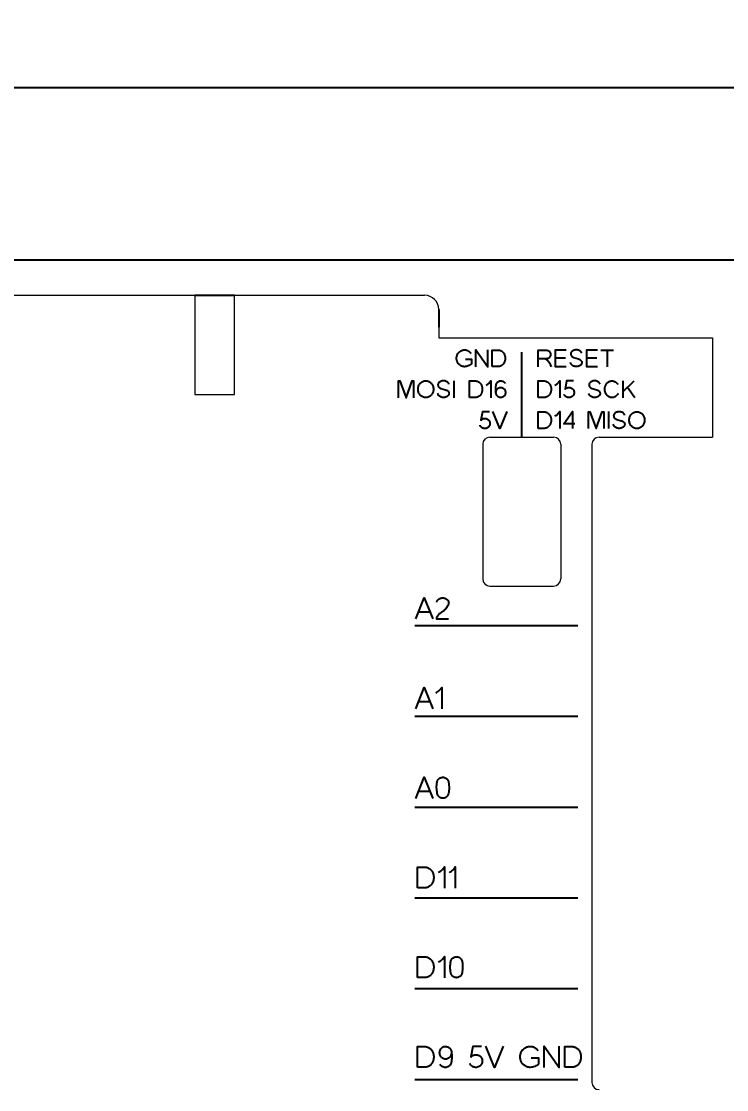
# Model space of a CAD drawing. Header units: millimetres. Extents: x 1212 to 1426, y 321 to 459.
# Drawn here: x 1265.7 to 1315.4, y 383.9 to 459.2 of the extents above; entities that cross this region are included whole.
import ezdxf

# ---------------------------------------------------------------- set-up
doc = ezdxf.new("R2010")
doc.units = ezdxf.units.MM
doc.header["$PDSIZE"] = -1
doc.layers.add('1', color=7, linetype='Continuous')
doc.layers.add('图层 1', color=7, linetype='Continuous')
doc.styles.get("Standard").update_dxf_attribs({"font": ''})
doc.styles.get('Standard').set_extended_font_data('CENTURY GOTHIC')
doc.dimstyles.new('ISO-25', dxfattribs={"dimtxt": 2.5, "dimasz": 2.5, "dimexe": 1.25, "dimexo": 0.625, "dimtad": 1, "dimtxsty": 'Standard', "dimcen": 2.5, "dimadec": 0, "dimazin": 0, "dimtfac": 1, "dimtmove": 0, "dimatfit": 3, "dimfxl": 1, "dimarcsym": 0})

# ---------------------------------------------------------------- blocks, each defined once
blk = doc.blocks.new('*D87')
at = {"layer": 'Defpoints', "color": 0, "linetype": 'ByBlock', "transparency": 16777216}
for p in [(1426.244, 454.578), (1236.244, 437.415), (1426.244, 437.415)]:
    blk.add_point(p, dxfattribs=at)
at = {"layer": '图层 1', "color": 0, "linetype": 'ByBlock', "lineweight": -2, "transparency": 16777216}
for p, q in [((1236.244, 438.415), (1236.244, 455.578)), ((1426.244, 438.415), (1426.244, 455.578)), ((1238.244, 454.578), (1424.244, 454.578))]:
    blk.add_line(p, q, dxfattribs=at)
at = {"layer": '图层 1', "color": 0, "linetype": 'ByBlock', "transparency": 16777216}
for points in [[(1238.244, 454.912), (1238.244, 454.245), (1236.244, 454.578)], [(1424.244, 454.912), (1424.244, 454.245), (1426.244, 454.578)]]:
    blk.add_solid(points, dxfattribs=at)
at = {"layer": '图层 1', "color": 0, "linetype": 'ByBlock', "transparency": 16777216, "insert": (1331.244, 457.59), "char_height": 2.5, "attachment_point": 5}
blk.add_mtext('190,00', dxfattribs=at)

msp = doc.modelspace()

# ---------------------------------------------------------------- linework, layer by layer
for p, q in [((1241.244, 442.415), (1421.244, 442.415)), ((1277.944, 439.92), (1280.744, 439.92)), ((1295.144, 438.92), (1295.144, 438.17))]:
    msp.add_line(p, q)
at = {"color": 7, "linetype": 'Continuous', "lineweight": 15}
for p, q in [((1264.544, 439.92), (1277.944, 439.92)), ((1277.944, 439.92), (1277.944, 432.92)), ((1280.744, 432.92), (1280.744, 439.92)), ((1280.744, 439.92), (1294.144, 439.92)), ((1295.144, 437.67), (1295.144, 436.92)), ((1295.144, 436.92), (1314.444, 436.92)), ((1314.444, 436.92), (1314.444, 429.92)), ((1277.944, 432.92), (1280.744, 432.92)), ((1298.244, 429.42), (1298.244, 419.92)), ((1298.744, 429.92), (1303.244, 429.92)), ((1303.744, 429.42), (1303.744, 419.92)), ((1305.944, 429.42), (1305.944, 384.42)), ((1306.444, 429.92), (1314.444, 429.92)), ((1298.744, 419.42), (1303.244, 419.42))]:
    msp.add_line(p, q, dxfattribs=at)
at = {"color": 1, "linetype": 'Continuous', "flags": 128}
for points in [[(1295.889, 399.237), (1295.954, 399.27), (1296.016, 399.308), (1296.074, 399.351), (1296.129, 399.399), (1296.18, 399.45), (1296.227, 399.505), (1296.269, 399.564), (1296.308, 399.626), (1296.308, 399.626), (1296.308, 398.126)], [(1296.784, 392.144), (1296.777, 392.109), (1296.766, 392.075), (1296.753, 392.042), (1296.736, 392.011), (1296.718, 391.982), (1296.697, 391.955), (1296.674, 391.93), (1296.649, 391.907), (1296.621, 391.886), (1296.593, 391.867), (1296.562, 391.851), (1296.529, 391.837), (1296.496, 391.827), (1296.462, 391.819), (1296.426, 391.814), (1296.391, 391.812), (1296.391, 391.812), (1296.355, 391.814), (1296.32, 391.819), (1296.285, 391.827), (1296.252, 391.837), (1296.219, 391.851), (1296.189, 391.867), (1296.16, 391.886), (1296.133, 391.907), (1296.108, 391.93), (1296.084, 391.955), (1296.063, 391.982), (1296.045, 392.011), (1296.028, 392.042), (1296.015, 392.075), (1296.005, 392.109), (1295.997, 392.144), (1295.997, 392.144), (1295.978, 392.246), (1295.965, 392.349), (1295.956, 392.452), (1295.953, 392.555), (1295.955, 392.658), (1295.962, 392.761), (1295.974, 392.863), (1295.991, 392.967), (1295.991, 392.967), (1295.999, 393.002), (1296.011, 393.036), (1296.026, 393.068), (1296.044, 393.099), (1296.064, 393.128), (1296.086, 393.155), (1296.111, 393.18), (1296.137, 393.203), (1296.165, 393.223), (1296.195, 393.241), (1296.227, 393.257), (1296.26, 393.27), (1296.295, 393.281), (1296.33, 393.288), (1296.366, 393.291), (1296.403, 393.292), (1296.403, 393.292), (1296.44, 393.289), (1296.476, 393.284), (1296.51, 393.275), (1296.544, 393.263), (1296.576, 393.248), (1296.607, 393.231), (1296.635, 393.211), (1296.662, 393.189), (1296.687, 393.165), (1296.71, 393.139), (1296.73, 393.11), (1296.749, 393.08), (1296.765, 393.047), (1296.779, 393.014), (1296.789, 392.979), (1296.797, 392.944), (1296.797, 392.944), (1296.811, 392.844), (1296.822, 392.744), (1296.827, 392.644), (1296.828, 392.544), (1296.824, 392.445), (1296.815, 392.345), (1296.802, 392.246), (1296.784, 392.146)]]:
    msp.add_lwpolyline(points, dxfattribs=at)
at = {"color": 7, "linetype": 'Continuous', "lineweight": 15}
for centre, radius, start, end in [((1294.144, 438.92), 1, 0, 90), ((1298.744, 429.42), 0.5, 90, 180), ((1303.244, 429.42), 0.5, 0, 90), ((1306.444, 429.42), 0.5, 90, 180), ((1298.744, 419.92), 0.5, 180, 270), ((1303.244, 419.92), 0.5, 270, 0), ((1306.444, 384.42), 0.5, 180, 270)]:
    msp.add_arc(centre, radius, start, end, dxfattribs=at)
at = {"layer": '1', "color": 1}
msp.add_line((1295.144, 438.17), (1295.144, 437.67), dxfattribs=at)
at = {"layer": '1', "color": 1, "linetype": 'Continuous'}
for p, q in [((1306.573, 436.061), (1307.455, 436.061)), ((1307.014, 436.061), (1307.014, 434.877)), ((1300.994, 429.92), (1300.994, 435.92)), ((1303.356, 435.502), (1304.072, 435.502)), ((1305.566, 435.502), (1306.283, 435.502)), ((1296.216, 433.898), (1296.216, 432.698)), ((1308.131, 433.105), (1308.922, 433.898)), ((1308.131, 433.898), (1308.131, 432.698)), ((1308.963, 432.698), (1308.453, 433.427)), ((1307.118, 431.718), (1307.118, 430.518)), ((1293.727, 417.609), (1294.523, 417.609)), ((1304.944, 416.62), (1293.444, 416.62)), ((1293.727, 411.284), (1294.523, 411.284)), ((1304.944, 410.22), (1293.444, 410.22)), ((1293.727, 404.96), (1294.523, 404.96)), ((1304.944, 403.82), (1293.444, 403.82)), ((1304.944, 397.42), (1293.444, 397.42)), ((1304.944, 391.02), (1293.444, 391.02)), ((1304.944, 384.62), (1293.444, 384.62))]:
    msp.add_line(p, q, dxfattribs=at)
at = {"layer": '1', "color": 1, "linetype": 'Continuous', "flags": 128}
for points in [[(1297.026, 435.419), (1297.442, 435.419), (1297.442, 435.419), (1297.442, 435.076), (1297.442, 435.076), (1297.39, 435.034), (1297.336, 434.997), (1297.279, 434.965), (1297.219, 434.938), (1297.157, 434.916), (1297.094, 434.9), (1297.029, 434.89), (1296.963, 434.885), (1296.963, 434.885), (1296.925, 434.887), (1296.887, 434.891), (1296.851, 434.898), (1296.814, 434.907), (1296.779, 434.919), (1296.744, 434.933), (1296.711, 434.949), (1296.678, 434.967), (1296.647, 434.987), (1296.618, 435.009), (1296.59, 435.033), (1296.563, 435.059), (1296.538, 435.088), (1296.516, 435.117), (1296.495, 435.149), (1296.475, 435.182), (1296.475, 435.182), (1296.458, 435.217), (1296.443, 435.253), (1296.43, 435.289), (1296.419, 435.326), (1296.411, 435.363), (1296.405, 435.4), (1296.402, 435.439), (1296.401, 435.477), (1296.402, 435.516), (1296.405, 435.554), (1296.411, 435.592), (1296.419, 435.629), (1296.43, 435.665), (1296.443, 435.702), (1296.458, 435.737), (1296.475, 435.772), (1296.475, 435.772), (1296.495, 435.805), (1296.516, 435.837), (1296.538, 435.867), (1296.563, 435.895), (1296.59, 435.921), (1296.618, 435.946), (1296.647, 435.968), (1296.678, 435.988), (1296.711, 436.006), (1296.744, 436.022), (1296.779, 436.036), (1296.814, 436.047), (1296.851, 436.057), (1296.887, 436.064), (1296.925, 436.068), (1296.963, 436.069), (1296.963, 436.069), (1296.996, 436.069), (1297.03, 436.067), (1297.062, 436.063), (1297.094, 436.056), (1297.125, 436.047), (1297.156, 436.036), (1297.187, 436.022), (1297.216, 436.007), (1297.245, 435.989), (1297.272, 435.97), (1297.297, 435.949), (1297.321, 435.927), (1297.343, 435.902), (1297.364, 435.877), (1297.383, 435.849), (1297.4, 435.82)], [(1297.751, 434.877), (1297.751, 436.077), (1297.751, 436.077), (1298.592, 434.877), (1298.592, 434.877), (1298.592, 436.077)], [(1298.918, 434.894), (1298.918, 436.061), (1298.918, 436.061), (1299.342, 436.061), (1299.342, 436.061), (1299.377, 436.058), (1299.41, 436.052), (1299.443, 436.045), (1299.476, 436.035), (1299.507, 436.023), (1299.537, 436.009), (1299.566, 435.993), (1299.593, 435.975), (1299.619, 435.955), (1299.644, 435.933), (1299.668, 435.909), (1299.69, 435.884), (1299.711, 435.857), (1299.729, 435.829), (1299.746, 435.8), (1299.76, 435.769), (1299.76, 435.769), (1299.775, 435.734), (1299.788, 435.698), (1299.799, 435.662), (1299.808, 435.626), (1299.815, 435.589), (1299.82, 435.552), (1299.824, 435.515), (1299.824, 435.477), (1299.824, 435.44), (1299.82, 435.402), (1299.815, 435.365), (1299.808, 435.329), (1299.799, 435.293), (1299.788, 435.257), (1299.775, 435.221), (1299.76, 435.186), (1299.76, 435.186), (1299.746, 435.154), (1299.729, 435.124), (1299.711, 435.095), (1299.69, 435.069), (1299.668, 435.043), (1299.644, 435.02), (1299.619, 434.998), (1299.593, 434.978), (1299.566, 434.96), (1299.537, 434.944), (1299.507, 434.93), (1299.476, 434.919), (1299.443, 434.909), (1299.41, 434.902), (1299.377, 434.897), (1299.342, 434.894), (1299.342, 434.894), (1298.918, 434.894)], [(1302.159, 434.877), (1302.159, 436.059), (1302.159, 436.059), (1302.693, 436.059), (1302.693, 436.059), (1302.736, 436.057), (1302.778, 436.05), (1302.818, 436.037), (1302.857, 436.019), (1302.894, 435.996), (1302.926, 435.969), (1302.956, 435.938), (1302.982, 435.903), (1302.982, 435.903), (1303.001, 435.866), (1303.015, 435.828), (1303.023, 435.788), (1303.026, 435.746), (1303.023, 435.705), (1303.015, 435.666), (1303.001, 435.628), (1302.982, 435.592), (1302.982, 435.592), (1302.956, 435.556), (1302.926, 435.525), (1302.894, 435.498), (1302.857, 435.475), (1302.818, 435.457), (1302.778, 435.444), (1302.736, 435.437), (1302.693, 435.434), (1302.693, 435.434), (1302.159, 435.434)], [(1304.122, 436.061), (1303.356, 436.061), (1303.356, 436.061), (1303.356, 434.894), (1303.356, 434.894), (1304.122, 434.894)], [(1305.227, 435.835), (1305.219, 435.858), (1305.21, 435.88), (1305.199, 435.9), (1305.186, 435.919), (1305.172, 435.937), (1305.157, 435.954), (1305.139, 435.969), (1305.121, 435.983), (1305.121, 435.983), (1305.081, 436.009), (1305.038, 436.03), (1304.991, 436.047), (1304.942, 436.059), (1304.942, 436.059), (1304.892, 436.066), (1304.842, 436.068), (1304.791, 436.066), (1304.74, 436.059), (1304.74, 436.059), (1304.69, 436.047), (1304.645, 436.03), (1304.603, 436.01), (1304.566, 435.984), (1304.566, 435.984), (1304.531, 435.957), (1304.503, 435.929), (1304.482, 435.9), (1304.466, 435.868), (1304.466, 435.868), (1304.46, 435.85), (1304.455, 435.831), (1304.453, 435.81), (1304.452, 435.788), (1304.454, 435.765), (1304.457, 435.742), (1304.463, 435.718), (1304.471, 435.694), (1304.471, 435.694), (1304.482, 435.671), (1304.497, 435.648), (1304.516, 435.626), (1304.538, 435.606), (1304.565, 435.586), (1304.595, 435.567), (1304.629, 435.549), (1304.666, 435.532), (1304.666, 435.532), (1304.991, 435.439), (1304.991, 435.439), (1305.04, 435.421), (1305.082, 435.401), (1305.118, 435.379), (1305.147, 435.355), (1305.147, 435.355), (1305.172, 435.329), (1305.193, 435.302), (1305.21, 435.273), (1305.224, 435.242), (1305.224, 435.242), (1305.231, 435.209), (1305.233, 435.175), (1305.229, 435.14), (1305.219, 435.104), (1305.219, 435.104), (1305.202, 435.068), (1305.179, 435.034), (1305.151, 435.004), (1305.118, 434.977), (1305.118, 434.977), (1305.079, 434.951), (1305.037, 434.931), (1304.991, 434.916), (1304.942, 434.904), (1304.942, 434.904), (1304.892, 434.896), (1304.842, 434.894), (1304.791, 434.896), (1304.74, 434.904), (1304.74, 434.904), (1304.691, 434.915), (1304.645, 434.932), (1304.603, 434.952), (1304.564, 434.978), (1304.564, 434.978), (1304.528, 435.007), (1304.5, 435.036), (1304.479, 435.066), (1304.464, 435.096), (1304.464, 435.096), (1304.43, 435.182)], [(1306.332, 436.061), (1305.566, 436.061), (1305.566, 436.061), (1305.566, 434.894), (1305.566, 434.894), (1306.332, 434.894)], [(1292.301, 432.698), (1292.301, 433.89), (1292.301, 433.89), (1292.402, 433.89), (1292.402, 433.89), (1292.835, 432.698), (1292.835, 432.698), (1293.269, 433.89), (1293.269, 433.89), (1293.369, 433.89), (1293.369, 433.89), (1293.369, 432.698)], [(1294.766, 433.298), (1294.763, 433.237), (1294.755, 433.179), (1294.742, 433.122), (1294.723, 433.067), (1294.7, 433.015), (1294.673, 432.967), (1294.642, 432.921), (1294.607, 432.879), (1294.569, 432.841), (1294.527, 432.807), (1294.482, 432.778), (1294.435, 432.752), (1294.384, 432.732), (1294.332, 432.718), (1294.279, 432.709), (1294.223, 432.706), (1294.223, 432.706), (1294.168, 432.709), (1294.114, 432.718), (1294.062, 432.732), (1294.012, 432.752), (1293.964, 432.778), (1293.92, 432.807), (1293.879, 432.841), (1293.841, 432.879), (1293.806, 432.921), (1293.775, 432.967), (1293.748, 433.015), (1293.724, 433.067), (1293.706, 433.122), (1293.692, 433.179), (1293.684, 433.237), (1293.681, 433.298), (1293.681, 433.298), (1293.684, 433.358), (1293.692, 433.417), (1293.706, 433.474), (1293.724, 433.528), (1293.748, 433.58), (1293.775, 433.629), (1293.806, 433.674), (1293.841, 433.716), (1293.879, 433.754), (1293.92, 433.788), (1293.964, 433.818), (1294.012, 433.843), (1294.062, 433.864), (1294.114, 433.878), (1294.168, 433.887), (1294.223, 433.89), (1294.223, 433.89), (1294.279, 433.887), (1294.332, 433.878), (1294.384, 433.864), (1294.435, 433.843), (1294.482, 433.818), (1294.527, 433.788), (1294.569, 433.754), (1294.607, 433.716), (1294.642, 433.674), (1294.673, 433.629), (1294.7, 433.58), (1294.723, 433.528), (1294.742, 433.474), (1294.755, 433.417), (1294.763, 433.358), (1294.766, 433.298)], [(1295.86, 433.656), (1295.852, 433.679), (1295.843, 433.7), (1295.832, 433.721), (1295.819, 433.74), (1295.805, 433.758), (1295.79, 433.774), (1295.772, 433.789), (1295.754, 433.803), (1295.754, 433.803), (1295.714, 433.829), (1295.671, 433.851), (1295.624, 433.867), (1295.575, 433.88), (1295.575, 433.88), (1295.525, 433.887), (1295.475, 433.889), (1295.424, 433.887), (1295.373, 433.88), (1295.373, 433.88), (1295.323, 433.867), (1295.278, 433.851), (1295.236, 433.83), (1295.199, 433.805), (1295.199, 433.805), (1295.164, 433.777), (1295.136, 433.749), (1295.115, 433.721), (1295.099, 433.689), (1295.099, 433.689), (1295.093, 433.671), (1295.088, 433.652), (1295.086, 433.631), (1295.085, 433.609), (1295.087, 433.586), (1295.09, 433.562), (1295.096, 433.539), (1295.104, 433.515), (1295.104, 433.515), (1295.115, 433.491), (1295.13, 433.469), (1295.149, 433.447), (1295.171, 433.426), (1295.198, 433.406), (1295.228, 433.387), (1295.262, 433.369), (1295.3, 433.352), (1295.3, 433.352), (1295.624, 433.26), (1295.624, 433.26), (1295.673, 433.241), (1295.715, 433.221), (1295.751, 433.199), (1295.78, 433.175), (1295.78, 433.175), (1295.805, 433.15), (1295.826, 433.123), (1295.843, 433.094), (1295.857, 433.063), (1295.857, 433.063), (1295.864, 433.03), (1295.866, 432.996), (1295.862, 432.961), (1295.852, 432.925), (1295.852, 432.925), (1295.835, 432.888), (1295.812, 432.855), (1295.784, 432.825), (1295.751, 432.797), (1295.751, 432.797), (1295.712, 432.772), (1295.67, 432.752), (1295.624, 432.736), (1295.575, 432.724), (1295.575, 432.724), (1295.525, 432.717), (1295.475, 432.714), (1295.424, 432.717), (1295.373, 432.724), (1295.373, 432.724), (1295.324, 432.736), (1295.278, 432.752), (1295.236, 432.773), (1295.197, 432.799), (1295.197, 432.799), (1295.161, 432.828), (1295.133, 432.857), (1295.112, 432.886), (1295.097, 432.916), (1295.097, 432.916), (1295.063, 433.003)], [(1297.306, 432.714), (1297.306, 433.881), (1297.306, 433.881), (1297.731, 433.881), (1297.731, 433.881), (1297.765, 433.878), (1297.799, 433.873), (1297.832, 433.866), (1297.864, 433.856), (1297.895, 433.843), (1297.925, 433.829), (1297.954, 433.813), (1297.982, 433.795), (1298.008, 433.775), (1298.033, 433.753), (1298.056, 433.73), (1298.079, 433.705), (1298.099, 433.678), (1298.118, 433.65), (1298.134, 433.62), (1298.148, 433.59), (1298.148, 433.59), (1298.163, 433.554), (1298.177, 433.518), (1298.188, 433.482), (1298.197, 433.446), (1298.204, 433.41), (1298.209, 433.373), (1298.212, 433.335), (1298.213, 433.298), (1298.212, 433.26), (1298.209, 433.223), (1298.204, 433.186), (1298.197, 433.15), (1298.188, 433.113), (1298.177, 433.077), (1298.163, 433.041), (1298.148, 433.006), (1298.148, 433.006), (1298.134, 432.975), (1298.118, 432.945), (1298.099, 432.916), (1298.079, 432.889), (1298.056, 432.864), (1298.033, 432.84), (1298.008, 432.819), (1297.982, 432.799), (1297.954, 432.781), (1297.925, 432.765), (1297.895, 432.751), (1297.864, 432.739), (1297.832, 432.73), (1297.799, 432.722), (1297.765, 432.717), (1297.731, 432.714), (1297.731, 432.714), (1297.306, 432.714)], [(1298.482, 433.586), (1298.533, 433.613), (1298.583, 433.643), (1298.629, 433.678), (1298.673, 433.716), (1298.714, 433.757), (1298.752, 433.801), (1298.786, 433.848), (1298.816, 433.898), (1298.816, 433.898), (1298.816, 432.698)], [(1299.182, 433.071), (1299.185, 433.114), (1299.193, 433.158), (1299.207, 433.201), (1299.225, 433.243), (1299.225, 433.243), (1299.248, 433.282), (1299.275, 433.316), (1299.307, 433.346), (1299.343, 433.372), (1299.383, 433.393), (1299.424, 433.409), (1299.468, 433.418), (1299.513, 433.422), (1299.513, 433.422), (1299.558, 433.418), (1299.601, 433.409), (1299.642, 433.393), (1299.681, 433.372), (1299.718, 433.346), (1299.75, 433.316), (1299.778, 433.282), (1299.801, 433.243), (1299.801, 433.243), (1299.821, 433.2), (1299.835, 433.156), (1299.843, 433.111), (1299.846, 433.064), (1299.843, 433.017), (1299.835, 432.972), (1299.821, 432.928), (1299.801, 432.885), (1299.801, 432.885), (1299.778, 432.846), (1299.75, 432.811), (1299.718, 432.781), (1299.681, 432.755), (1299.642, 432.734), (1299.601, 432.719), (1299.558, 432.71), (1299.513, 432.706), (1299.513, 432.706), (1299.466, 432.711), (1299.422, 432.721), (1299.381, 432.737), (1299.342, 432.757), (1299.306, 432.783), (1299.275, 432.812), (1299.248, 432.846), (1299.225, 432.883), (1299.225, 432.883), (1299.213, 432.907), (1299.203, 432.933), (1299.194, 432.964), (1299.186, 432.997), (1299.179, 433.034), (1299.174, 433.074), (1299.17, 433.118), (1299.167, 433.165), (1299.167, 433.165), (1299.165, 433.214), (1299.164, 433.261), (1299.163, 433.306), (1299.164, 433.349), (1299.166, 433.391), (1299.168, 433.43), (1299.172, 433.468), (1299.177, 433.503), (1299.177, 433.503), (1299.183, 433.542), (1299.189, 433.577), (1299.195, 433.607), (1299.201, 433.633), (1299.216, 433.677), (1299.235, 433.716), (1299.235, 433.716), (1299.258, 433.755), (1299.285, 433.789), (1299.317, 433.819), (1299.353, 433.845), (1299.393, 433.865), (1299.434, 433.879), (1299.477, 433.887), (1299.521, 433.888), (1299.521, 433.888), (1299.569, 433.885), (1299.614, 433.875), (1299.657, 433.86), (1299.699, 433.838), (1299.737, 433.811), (1299.77, 433.78), (1299.799, 433.744), (1299.823, 433.704)], [(1302.161, 432.714), (1302.161, 433.881), (1302.161, 433.881), (1302.585, 433.881), (1302.585, 433.881), (1302.62, 433.878), (1302.654, 433.873), (1302.687, 433.866), (1302.719, 433.856), (1302.75, 433.843), (1302.78, 433.829), (1302.809, 433.813), (1302.836, 433.795), (1302.863, 433.775), (1302.888, 433.753), (1302.911, 433.73), (1302.933, 433.705), (1302.954, 433.678), (1302.972, 433.65), (1302.989, 433.62), (1303.003, 433.59), (1303.003, 433.59), (1303.018, 433.554), (1303.031, 433.518), (1303.042, 433.482), (1303.052, 433.446), (1303.059, 433.41), (1303.064, 433.373), (1303.067, 433.335), (1303.068, 433.298), (1303.067, 433.26), (1303.064, 433.223), (1303.059, 433.186), (1303.052, 433.15), (1303.042, 433.113), (1303.031, 433.077), (1303.018, 433.041), (1303.003, 433.006), (1303.003, 433.006), (1302.989, 432.975), (1302.972, 432.945), (1302.954, 432.916), (1302.933, 432.889), (1302.911, 432.864), (1302.888, 432.84), (1302.863, 432.819), (1302.836, 432.799), (1302.809, 432.781), (1302.78, 432.765), (1302.75, 432.751), (1302.719, 432.739), (1302.687, 432.73), (1302.654, 432.722), (1302.62, 432.717), (1302.585, 432.714), (1302.585, 432.714), (1302.161, 432.714)], [(1303.336, 433.586), (1303.388, 433.613), (1303.437, 433.643), (1303.484, 433.678), (1303.528, 433.716), (1303.569, 433.757), (1303.606, 433.801), (1303.64, 433.848), (1303.671, 433.898), (1303.671, 433.898), (1303.671, 432.698)], [(1304.648, 433.881), (1304.147, 433.881), (1304.147, 433.881), (1304.046, 433.298), (1304.046, 433.298), (1304.074, 433.326), (1304.104, 433.351), (1304.136, 433.372), (1304.171, 433.39), (1304.207, 433.404), (1304.244, 433.414), (1304.282, 433.42), (1304.321, 433.422), (1304.321, 433.422), (1304.37, 433.42), (1304.416, 433.411), (1304.461, 433.397), (1304.504, 433.375), (1304.544, 433.349), (1304.579, 433.318), (1304.61, 433.283), (1304.636, 433.243), (1304.636, 433.243), (1304.657, 433.201), (1304.672, 433.157), (1304.681, 433.112), (1304.684, 433.065), (1304.681, 433.018), (1304.672, 432.972), (1304.657, 432.928), (1304.636, 432.885), (1304.636, 432.885), (1304.61, 432.845), (1304.579, 432.81), (1304.544, 432.779), (1304.504, 432.753), (1304.461, 432.733), (1304.416, 432.718), (1304.37, 432.709), (1304.321, 432.706), (1304.321, 432.706), (1304.294, 432.707), (1304.267, 432.71), (1304.241, 432.715), (1304.214, 432.722), (1304.189, 432.731), (1304.164, 432.741), (1304.141, 432.753), (1304.118, 432.767), (1304.097, 432.783), (1304.077, 432.8), (1304.058, 432.819), (1304.04, 432.839), (1304.024, 432.86), (1304.01, 432.882), (1303.996, 432.906), (1303.985, 432.931)], [(1306.516, 433.656), (1306.508, 433.679), (1306.499, 433.7), (1306.488, 433.721), (1306.475, 433.74), (1306.461, 433.758), (1306.446, 433.774), (1306.429, 433.789), (1306.41, 433.803), (1306.41, 433.803), (1306.37, 433.829), (1306.327, 433.851), (1306.281, 433.867), (1306.231, 433.88), (1306.231, 433.88), (1306.181, 433.887), (1306.131, 433.889), (1306.08, 433.887), (1306.029, 433.88), (1306.029, 433.88), (1305.979, 433.867), (1305.934, 433.851), (1305.892, 433.83), (1305.855, 433.805), (1305.855, 433.805), (1305.82, 433.777), (1305.792, 433.749), (1305.771, 433.721), (1305.755, 433.689), (1305.755, 433.689), (1305.749, 433.671), (1305.744, 433.652), (1305.742, 433.631), (1305.741, 433.609), (1305.743, 433.586), (1305.746, 433.562), (1305.752, 433.539), (1305.76, 433.515), (1305.76, 433.515), (1305.771, 433.491), (1305.786, 433.469), (1305.805, 433.447), (1305.827, 433.426), (1305.854, 433.406), (1305.884, 433.387), (1305.918, 433.369), (1305.956, 433.352), (1305.956, 433.352), (1306.281, 433.26), (1306.281, 433.26), (1306.329, 433.241), (1306.371, 433.221), (1306.407, 433.199), (1306.436, 433.175), (1306.436, 433.175), (1306.461, 433.15), (1306.482, 433.123), (1306.499, 433.094), (1306.513, 433.063), (1306.513, 433.063), (1306.52, 433.03), (1306.522, 432.996), (1306.518, 432.961), (1306.508, 432.925), (1306.508, 432.925), (1306.491, 432.888), (1306.468, 432.855), (1306.44, 432.825), (1306.407, 432.797), (1306.407, 432.797), (1306.368, 432.772), (1306.326, 432.752), (1306.28, 432.736), (1306.231, 432.724), (1306.231, 432.724), (1306.181, 432.717), (1306.131, 432.714), (1306.08, 432.717), (1306.029, 432.724), (1306.029, 432.724), (1305.98, 432.736), (1305.934, 432.752), (1305.892, 432.773), (1305.853, 432.799), (1305.853, 432.799), (1305.818, 432.828), (1305.789, 432.857), (1305.768, 432.886), (1305.754, 432.916), (1305.754, 432.916), (1305.719, 433.003)], [(1307.789, 433.001), (1307.771, 432.968), (1307.752, 432.936), (1307.731, 432.907), (1307.709, 432.878), (1307.686, 432.852), (1307.661, 432.828), (1307.635, 432.805), (1307.607, 432.784), (1307.607, 432.784), (1307.577, 432.766), (1307.547, 432.75), (1307.516, 432.736), (1307.485, 432.725), (1307.454, 432.717), (1307.422, 432.711), (1307.389, 432.707), (1307.356, 432.706), (1307.356, 432.706), (1307.324, 432.707), (1307.291, 432.711), (1307.259, 432.717), (1307.228, 432.725), (1307.196, 432.736), (1307.166, 432.75), (1307.136, 432.766), (1307.106, 432.784), (1307.106, 432.784), (1307.078, 432.805), (1307.052, 432.827), (1307.027, 432.852), (1307.003, 432.878), (1306.981, 432.906), (1306.961, 432.936), (1306.942, 432.968), (1306.924, 433.001), (1306.924, 433.001), (1306.908, 433.036), (1306.894, 433.072), (1306.882, 433.108), (1306.873, 433.145), (1306.865, 433.181), (1306.86, 433.219), (1306.857, 433.258), (1306.856, 433.296), (1306.856, 433.296), (1306.857, 433.335), (1306.86, 433.374), (1306.865, 433.412), (1306.873, 433.449), (1306.882, 433.486), (1306.894, 433.522), (1306.908, 433.558), (1306.924, 433.593), (1306.924, 433.593), (1306.942, 433.626), (1306.961, 433.658), (1306.981, 433.688), (1307.003, 433.716), (1307.027, 433.742), (1307.052, 433.767), (1307.078, 433.789), (1307.106, 433.81), (1307.106, 433.81), (1307.136, 433.828), (1307.166, 433.844), (1307.196, 433.858), (1307.228, 433.869), (1307.259, 433.877), (1307.291, 433.883), (1307.324, 433.887), (1307.356, 433.888), (1307.356, 433.888), (1307.389, 433.887), (1307.422, 433.883), (1307.454, 433.877), (1307.485, 433.869), (1307.516, 433.858), (1307.547, 433.844), (1307.577, 433.828), (1307.607, 433.81), (1307.607, 433.81), (1307.655, 433.772), (1307.699, 433.728), (1307.738, 433.679), (1307.772, 433.624)], [(1298.719, 431.702), (1298.218, 431.702), (1298.218, 431.702), (1298.117, 431.118), (1298.117, 431.118), (1298.145, 431.146), (1298.175, 431.171), (1298.207, 431.193), (1298.242, 431.21), (1298.278, 431.224), (1298.315, 431.234), (1298.353, 431.241), (1298.392, 431.243), (1298.392, 431.243), (1298.441, 431.24), (1298.487, 431.232), (1298.532, 431.217), (1298.575, 431.196), (1298.615, 431.17), (1298.65, 431.139), (1298.681, 431.104), (1298.707, 431.064), (1298.707, 431.064), (1298.728, 431.022), (1298.743, 430.978), (1298.752, 430.932), (1298.755, 430.885), (1298.752, 430.838), (1298.743, 430.793), (1298.728, 430.749), (1298.707, 430.706), (1298.707, 430.706), (1298.681, 430.666), (1298.65, 430.63), (1298.615, 430.6), (1298.575, 430.574), (1298.532, 430.553), (1298.487, 430.538), (1298.441, 430.529), (1298.392, 430.527), (1298.392, 430.527), (1298.365, 430.528), (1298.338, 430.531), (1298.312, 430.535), (1298.285, 430.542), (1298.26, 430.551), (1298.235, 430.562), (1298.212, 430.574), (1298.189, 430.588), (1298.168, 430.604), (1298.148, 430.621), (1298.129, 430.639), (1298.111, 430.659), (1298.095, 430.681), (1298.081, 430.703), (1298.067, 430.727), (1298.056, 430.752)], [(1299.933, 431.718), (1299.448, 430.518), (1299.448, 430.518), (1298.964, 431.718)], [(1302.161, 430.535), (1302.161, 431.702), (1302.161, 431.702), (1302.585, 431.702), (1302.585, 431.702), (1302.62, 431.699), (1302.654, 431.694), (1302.687, 431.686), (1302.719, 431.676), (1302.75, 431.664), (1302.78, 431.65), (1302.809, 431.634), (1302.836, 431.616), (1302.863, 431.596), (1302.888, 431.574), (1302.911, 431.551), (1302.933, 431.525), (1302.954, 431.499), (1302.972, 431.47), (1302.989, 431.441), (1303.003, 431.41), (1303.003, 431.41), (1303.018, 431.375), (1303.031, 431.339), (1303.042, 431.303), (1303.052, 431.267), (1303.059, 431.23), (1303.064, 431.193), (1303.067, 431.156), (1303.068, 431.118), (1303.067, 431.081), (1303.064, 431.044), (1303.059, 431.007), (1303.052, 430.97), (1303.042, 430.934), (1303.031, 430.898), (1303.018, 430.862), (1303.003, 430.827), (1303.003, 430.827), (1302.989, 430.795), (1302.972, 430.765), (1302.954, 430.737), (1302.933, 430.71), (1302.911, 430.685), (1302.888, 430.661), (1302.863, 430.639), (1302.836, 430.619), (1302.809, 430.601), (1302.78, 430.586), (1302.75, 430.572), (1302.719, 430.56), (1302.687, 430.55), (1302.654, 430.543), (1302.62, 430.538), (1302.585, 430.535), (1302.585, 430.535), (1302.161, 430.535)], [(1303.336, 431.407), (1303.388, 431.434), (1303.437, 431.464), (1303.484, 431.498), (1303.528, 431.536), (1303.569, 431.577), (1303.606, 431.622), (1303.64, 431.669), (1303.671, 431.718), (1303.671, 431.718), (1303.671, 430.518)], [(1304.741, 430.852), (1303.968, 430.852), (1303.968, 430.852), (1304.575, 431.718), (1304.575, 431.718), (1304.575, 430.518)], [(1305.705, 430.518), (1305.705, 431.71), (1305.705, 431.71), (1305.806, 431.71), (1305.806, 431.71), (1306.238, 430.518), (1306.238, 430.518), (1306.673, 431.71), (1306.673, 431.71), (1306.772, 431.71), (1306.772, 431.71), (1306.772, 430.518)], [(1308.25, 431.476), (1308.242, 431.499), (1308.233, 431.521), (1308.222, 431.541), (1308.21, 431.561), (1308.196, 431.578), (1308.18, 431.595), (1308.163, 431.61), (1308.144, 431.624), (1308.144, 431.624), (1308.104, 431.65), (1308.061, 431.671), (1308.015, 431.688), (1307.965, 431.7), (1307.965, 431.7), (1307.915, 431.707), (1307.865, 431.709), (1307.814, 431.707), (1307.763, 431.7), (1307.763, 431.7), (1307.714, 431.688), (1307.668, 431.672), (1307.627, 431.651), (1307.589, 431.626), (1307.589, 431.626), (1307.554, 431.598), (1307.527, 431.57), (1307.505, 431.541), (1307.489, 431.51), (1307.489, 431.51), (1307.483, 431.492), (1307.478, 431.472), (1307.476, 431.451), (1307.475, 431.429), (1307.477, 431.406), (1307.481, 431.383), (1307.487, 431.359), (1307.495, 431.335), (1307.495, 431.335), (1307.506, 431.312), (1307.52, 431.289), (1307.539, 431.268), (1307.562, 431.247), (1307.588, 431.227), (1307.618, 431.208), (1307.652, 431.19), (1307.69, 431.173), (1307.69, 431.173), (1308.015, 431.08), (1308.015, 431.08), (1308.063, 431.062), (1308.105, 431.042), (1308.141, 431.02), (1308.171, 430.996), (1308.171, 430.996), (1308.195, 430.971), (1308.216, 430.944), (1308.234, 430.914), (1308.247, 430.883), (1308.247, 430.883), (1308.255, 430.85), (1308.257, 430.816), (1308.252, 430.781), (1308.242, 430.746), (1308.242, 430.746), (1308.225, 430.709), (1308.203, 430.675), (1308.175, 430.645), (1308.141, 430.618), (1308.141, 430.618), (1308.103, 430.592), (1308.06, 430.572), (1308.015, 430.557), (1307.965, 430.545), (1307.965, 430.545), (1307.915, 430.537), (1307.865, 430.535), (1307.814, 430.537), (1307.763, 430.545), (1307.763, 430.545), (1307.714, 430.556), (1307.669, 430.573), (1307.626, 430.594), (1307.587, 430.62), (1307.587, 430.62), (1307.552, 430.648), (1307.524, 430.677), (1307.502, 430.707), (1307.488, 430.737), (1307.488, 430.737), (1307.453, 430.823)], [(1309.658, 431.118), (1309.655, 431.058), (1309.647, 430.999), (1309.634, 430.943), (1309.615, 430.888), (1309.592, 430.836), (1309.565, 430.787), (1309.534, 430.742), (1309.499, 430.7), (1309.461, 430.662), (1309.419, 430.628), (1309.374, 430.599), (1309.327, 430.573), (1309.277, 430.553), (1309.224, 430.538), (1309.171, 430.529), (1309.115, 430.527), (1309.115, 430.527), (1309.06, 430.529), (1309.006, 430.538), (1308.954, 430.553), (1308.904, 430.573), (1308.856, 430.599), (1308.812, 430.628), (1308.771, 430.662), (1308.733, 430.7), (1308.698, 430.742), (1308.667, 430.787), (1308.64, 430.836), (1308.617, 430.888), (1308.598, 430.943), (1308.584, 430.999), (1308.576, 431.058), (1308.573, 431.118), (1308.573, 431.118), (1308.576, 431.179), (1308.584, 431.237), (1308.598, 431.294), (1308.617, 431.349), (1308.64, 431.401), (1308.667, 431.45), (1308.698, 431.495), (1308.733, 431.537), (1308.771, 431.575), (1308.812, 431.609), (1308.856, 431.639), (1308.904, 431.664), (1308.954, 431.684), (1309.006, 431.699), (1309.06, 431.707), (1309.115, 431.71), (1309.115, 431.71), (1309.171, 431.707), (1309.224, 431.699), (1309.277, 431.684), (1309.327, 431.664), (1309.374, 431.639), (1309.419, 431.609), (1309.461, 431.575), (1309.499, 431.537), (1309.534, 431.495), (1309.565, 431.45), (1309.592, 431.401), (1309.615, 431.349), (1309.634, 431.294), (1309.647, 431.237), (1309.655, 431.179), (1309.658, 431.118)], [(1293.52, 417.099), (1294.125, 418.599), (1294.125, 418.599), (1294.73, 417.099)], [(1295.005, 418.297), (1295.012, 418.324), (1295.021, 418.349), (1295.032, 418.374), (1295.045, 418.398), (1295.06, 418.42), (1295.077, 418.441), (1295.096, 418.462), (1295.117, 418.481), (1295.117, 418.481), (1295.163, 418.515), (1295.21, 418.542), (1295.259, 418.563), (1295.309, 418.576), (1295.309, 418.576), (1295.363, 418.586), (1295.417, 418.589), (1295.472, 418.586), (1295.527, 418.576), (1295.527, 418.576), (1295.578, 418.561), (1295.627, 418.541), (1295.672, 418.516), (1295.715, 418.485), (1295.715, 418.485), (1295.751, 418.449), (1295.781, 418.412), (1295.805, 418.371), (1295.823, 418.326), (1295.823, 418.326), (1295.834, 418.281), (1295.838, 418.236), (1295.834, 418.191), (1295.823, 418.145), (1295.823, 418.145), (1295.805, 418.098), (1295.781, 418.047), (1295.752, 417.992), (1295.717, 417.934), (1295.717, 417.934), (1295.678, 417.876), (1295.631, 417.819), (1295.578, 417.763), (1295.519, 417.708), (1295.519, 417.708), (1295.457, 417.658), (1295.396, 417.613), (1295.337, 417.572), (1295.278, 417.534), (1295.278, 417.534), (1295.224, 417.497), (1295.174, 417.456), (1295.129, 417.412), (1295.09, 417.364), (1295.09, 417.364), (1295.054, 417.312), (1295.022, 417.253), (1294.995, 417.19), (1294.974, 417.12), (1294.974, 417.12), (1295.837, 417.12)], [(1293.52, 410.775), (1294.125, 412.275), (1294.125, 412.275), (1294.73, 410.775)], [(1294.93, 411.886), (1294.995, 411.919), (1295.056, 411.957), (1295.114, 412), (1295.169, 412.047), (1295.221, 412.099), (1295.268, 412.154), (1295.31, 412.213), (1295.349, 412.275), (1295.349, 412.275), (1295.349, 410.775)], [(1293.52, 404.451), (1294.125, 405.951), (1294.125, 405.951), (1294.73, 404.451)], [(1295.825, 404.792), (1295.817, 404.757), (1295.807, 404.723), (1295.793, 404.691), (1295.777, 404.66), (1295.759, 404.631), (1295.738, 404.604), (1295.715, 404.579), (1295.689, 404.555), (1295.662, 404.534), (1295.633, 404.516), (1295.602, 404.5), (1295.57, 404.486), (1295.536, 404.475), (1295.502, 404.467), (1295.467, 404.462), (1295.431, 404.461), (1295.431, 404.461), (1295.396, 404.462), (1295.361, 404.467), (1295.326, 404.475), (1295.292, 404.486), (1295.26, 404.5), (1295.23, 404.516), (1295.201, 404.534), (1295.173, 404.555), (1295.148, 404.579), (1295.125, 404.604), (1295.104, 404.631), (1295.085, 404.66), (1295.069, 404.691), (1295.056, 404.723), (1295.045, 404.757), (1295.038, 404.792), (1295.038, 404.792), (1295.019, 404.895), (1295.006, 404.998), (1294.997, 405.101), (1294.994, 405.203), (1294.995, 405.306), (1295.002, 405.409), (1295.014, 405.512), (1295.031, 405.615), (1295.031, 405.615), (1295.04, 405.65), (1295.052, 405.684), (1295.067, 405.717), (1295.084, 405.747), (1295.105, 405.777), (1295.127, 405.803), (1295.151, 405.828), (1295.178, 405.851), (1295.206, 405.872), (1295.236, 405.89), (1295.268, 405.905), (1295.301, 405.919), (1295.335, 405.929), (1295.371, 405.936), (1295.407, 405.94), (1295.444, 405.94), (1295.444, 405.94), (1295.481, 405.938), (1295.516, 405.932), (1295.551, 405.923), (1295.585, 405.911), (1295.617, 405.897), (1295.647, 405.88), (1295.676, 405.86), (1295.703, 405.838), (1295.728, 405.813), (1295.751, 405.787), (1295.771, 405.759), (1295.79, 405.728), (1295.806, 405.696), (1295.819, 405.662), (1295.83, 405.628), (1295.837, 405.592), (1295.837, 405.592), (1295.852, 405.492), (1295.862, 405.392), (1295.868, 405.292), (1295.869, 405.193), (1295.865, 405.093), (1295.856, 404.994), (1295.843, 404.894), (1295.825, 404.795)], [(1293.653, 398.147), (1293.653, 399.606), (1293.653, 399.606), (1294.183, 399.606), (1294.183, 399.606), (1294.227, 399.602), (1294.269, 399.596), (1294.31, 399.586), (1294.35, 399.574), (1294.389, 399.558), (1294.427, 399.541), (1294.462, 399.521), (1294.497, 399.498), (1294.53, 399.473), (1294.561, 399.446), (1294.59, 399.417), (1294.618, 399.385), (1294.644, 399.352), (1294.667, 399.317), (1294.688, 399.28), (1294.705, 399.241), (1294.705, 399.241), (1294.724, 399.197), (1294.741, 399.152), (1294.755, 399.107), (1294.766, 399.062), (1294.775, 399.016), (1294.781, 398.97), (1294.785, 398.924), (1294.786, 398.876), (1294.785, 398.829), (1294.781, 398.783), (1294.775, 398.737), (1294.766, 398.691), (1294.755, 398.646), (1294.741, 398.601), (1294.724, 398.556), (1294.705, 398.512), (1294.705, 398.512), (1294.688, 398.472), (1294.667, 398.435), (1294.644, 398.399), (1294.618, 398.366), (1294.59, 398.334), (1294.561, 398.305), (1294.53, 398.278), (1294.497, 398.253), (1294.462, 398.23), (1294.427, 398.21), (1294.389, 398.193), (1294.35, 398.178), (1294.31, 398.166), (1294.269, 398.157), (1294.227, 398.151), (1294.183, 398.147), (1294.183, 398.147), (1293.653, 398.147)], [(1295.122, 399.237), (1295.187, 399.27), (1295.248, 399.308), (1295.306, 399.351), (1295.361, 399.399), (1295.412, 399.45), (1295.459, 399.505), (1295.502, 399.564), (1295.54, 399.626), (1295.54, 399.626), (1295.54, 398.126)], [(1293.653, 391.823), (1293.653, 393.282), (1293.653, 393.282), (1294.183, 393.282), (1294.183, 393.282), (1294.227, 393.278), (1294.269, 393.271), (1294.31, 393.262), (1294.35, 393.249), (1294.389, 393.234), (1294.427, 393.217), (1294.462, 393.196), (1294.497, 393.174), (1294.53, 393.149), (1294.561, 393.122), (1294.59, 393.092), (1294.618, 393.061), (1294.644, 393.027), (1294.667, 392.992), (1294.688, 392.955), (1294.705, 392.917), (1294.705, 392.917), (1294.724, 392.873), (1294.741, 392.828), (1294.755, 392.783), (1294.766, 392.738), (1294.775, 392.692), (1294.781, 392.646), (1294.785, 392.599), (1294.786, 392.552), (1294.785, 392.505), (1294.781, 392.459), (1294.775, 392.413), (1294.766, 392.367), (1294.755, 392.321), (1294.741, 392.276), (1294.724, 392.232), (1294.705, 392.188), (1294.705, 392.188), (1294.688, 392.148), (1294.667, 392.111), (1294.644, 392.075), (1294.618, 392.041), (1294.59, 392.01), (1294.561, 391.981), (1294.53, 391.953), (1294.497, 391.928), (1294.462, 391.906), (1294.427, 391.886), (1294.389, 391.869), (1294.35, 391.854), (1294.31, 391.842), (1294.269, 391.833), (1294.227, 391.827), (1294.183, 391.823), (1294.183, 391.823), (1293.653, 391.823)], [(1295.122, 392.913), (1295.187, 392.946), (1295.248, 392.984), (1295.306, 393.027), (1295.361, 393.074), (1295.412, 393.126), (1295.459, 393.181), (1295.502, 393.24), (1295.54, 393.302), (1295.54, 393.302), (1295.54, 391.802)], [(1293.653, 385.499), (1293.653, 386.957), (1293.653, 386.957), (1294.183, 386.957), (1294.183, 386.957), (1294.227, 386.954), (1294.269, 386.947), (1294.31, 386.938), (1294.35, 386.925), (1294.389, 386.91), (1294.427, 386.893), (1294.462, 386.872), (1294.497, 386.85), (1294.53, 386.825), (1294.561, 386.798), (1294.59, 386.768), (1294.618, 386.737), (1294.644, 386.703), (1294.667, 386.668), (1294.688, 386.631), (1294.705, 386.593), (1294.705, 386.593), (1294.724, 386.548), (1294.741, 386.504), (1294.755, 386.459), (1294.766, 386.414), (1294.775, 386.368), (1294.781, 386.322), (1294.785, 386.275), (1294.786, 386.228), (1294.785, 386.181), (1294.781, 386.134), (1294.775, 386.088), (1294.766, 386.043), (1294.755, 385.997), (1294.741, 385.952), (1294.724, 385.908), (1294.705, 385.864), (1294.705, 385.864), (1294.688, 385.824), (1294.667, 385.786), (1294.644, 385.751), (1294.618, 385.717), (1294.59, 385.686), (1294.561, 385.656), (1294.53, 385.629), (1294.497, 385.604), (1294.462, 385.582), (1294.427, 385.562), (1294.389, 385.545), (1294.35, 385.53), (1294.31, 385.518), (1294.269, 385.509), (1294.227, 385.502), (1294.183, 385.499), (1294.183, 385.499), (1293.653, 385.499)], [(1296.036, 386.512), (1296.031, 386.456), (1296.02, 386.401), (1296.004, 386.347), (1295.984, 386.294), (1295.984, 386.294), (1295.954, 386.246), (1295.919, 386.203), (1295.879, 386.166), (1295.834, 386.134), (1295.784, 386.108), (1295.733, 386.089), (1295.679, 386.076), (1295.623, 386.071), (1295.623, 386.071), (1295.566, 386.076), (1295.512, 386.089), (1295.46, 386.108), (1295.411, 386.134), (1295.365, 386.166), (1295.325, 386.203), (1295.29, 386.246), (1295.261, 386.294), (1295.261, 386.294), (1295.236, 386.348), (1295.219, 386.403), (1295.208, 386.46), (1295.205, 386.519), (1295.208, 386.578), (1295.219, 386.635), (1295.236, 386.69), (1295.261, 386.744), (1295.261, 386.744), (1295.29, 386.792), (1295.325, 386.835), (1295.365, 386.873), (1295.411, 386.905), (1295.46, 386.932), (1295.512, 386.951), (1295.566, 386.963), (1295.623, 386.968), (1295.623, 386.968), (1295.682, 386.962), (1295.737, 386.948), (1295.789, 386.929), (1295.837, 386.902), (1295.882, 386.87), (1295.921, 386.833), (1295.955, 386.791), (1295.984, 386.744), (1295.984, 386.744), (1295.998, 386.716), (1296.01, 386.684), (1296.021, 386.647), (1296.03, 386.605), (1296.039, 386.559), (1296.045, 386.508), (1296.05, 386.452), (1296.054, 386.392), (1296.054, 386.392), (1296.058, 386.271), (1296.056, 386.154), (1296.053, 386.095), (1296.048, 386.033), (1296.042, 385.968), (1296.033, 385.899), (1296.033, 385.899), (1296.023, 385.846), (1296.009, 385.796), (1295.991, 385.749), (1295.969, 385.704), (1295.969, 385.704), (1295.941, 385.656), (1295.906, 385.613), (1295.867, 385.576), (1295.821, 385.544), (1295.772, 385.519), (1295.72, 385.501), (1295.667, 385.491), (1295.611, 385.488), (1295.611, 385.488), (1295.552, 385.492), (1295.495, 385.504), (1295.441, 385.523), (1295.389, 385.55), (1295.341, 385.584), (1295.3, 385.623), (1295.264, 385.668), (1295.234, 385.718)], [(1298.162, 386.957), (1297.536, 386.957), (1297.536, 386.957), (1297.41, 386.228), (1297.41, 386.228), (1297.444, 386.263), (1297.482, 386.294), (1297.522, 386.321), (1297.565, 386.343), (1297.611, 386.361), (1297.657, 386.373), (1297.705, 386.381), (1297.754, 386.383), (1297.754, 386.383), (1297.814, 386.381), (1297.872, 386.37), (1297.928, 386.352), (1297.982, 386.325), (1298.032, 386.292), (1298.076, 386.254), (1298.114, 386.21), (1298.147, 386.16), (1298.147, 386.16), (1298.174, 386.107), (1298.193, 386.052), (1298.204, 385.995), (1298.208, 385.937), (1298.204, 385.878), (1298.193, 385.821), (1298.174, 385.766), (1298.147, 385.712), (1298.147, 385.712), (1298.114, 385.662), (1298.076, 385.618), (1298.032, 385.58), (1297.982, 385.547), (1297.928, 385.521), (1297.872, 385.503), (1297.814, 385.492), (1297.754, 385.488), (1297.754, 385.488), (1297.72, 385.489), (1297.686, 385.493), (1297.653, 385.499), (1297.62, 385.508), (1297.588, 385.519), (1297.557, 385.532), (1297.528, 385.548), (1297.5, 385.565), (1297.473, 385.584), (1297.448, 385.606), (1297.425, 385.629), (1297.402, 385.654), (1297.382, 385.681), (1297.364, 385.709), (1297.348, 385.739), (1297.333, 385.77)], [(1299.68, 386.978), (1299.073, 385.478), (1299.073, 385.478), (1298.468, 386.978)], [(1301.667, 386.155), (1302.187, 386.155), (1302.187, 386.155), (1302.187, 385.727), (1302.187, 385.727), (1302.123, 385.674), (1302.055, 385.627), (1301.984, 385.587), (1301.909, 385.554), (1301.831, 385.527), (1301.752, 385.507), (1301.671, 385.494), (1301.588, 385.488), (1301.588, 385.488), (1301.54, 385.49), (1301.494, 385.495), (1301.448, 385.503), (1301.402, 385.515), (1301.358, 385.53), (1301.315, 385.547), (1301.273, 385.567), (1301.233, 385.59), (1301.194, 385.615), (1301.157, 385.643), (1301.122, 385.673), (1301.088, 385.706), (1301.057, 385.741), (1301.029, 385.778), (1301.003, 385.818), (1300.979, 385.859), (1300.979, 385.859), (1300.957, 385.903), (1300.938, 385.947), (1300.922, 385.993), (1300.909, 386.039), (1300.899, 386.085), (1300.891, 386.132), (1300.887, 386.18), (1300.885, 386.228), (1300.887, 386.276), (1300.891, 386.324), (1300.899, 386.371), (1300.909, 386.418), (1300.922, 386.463), (1300.938, 386.509), (1300.957, 386.553), (1300.979, 386.597), (1300.979, 386.597), (1301.003, 386.638), (1301.029, 386.678), (1301.057, 386.715), (1301.088, 386.75), (1301.122, 386.783), (1301.157, 386.813), (1301.194, 386.841), (1301.233, 386.866), (1301.273, 386.889), (1301.315, 386.909), (1301.358, 386.926), (1301.402, 386.941), (1301.448, 386.953), (1301.494, 386.961), (1301.54, 386.966), (1301.588, 386.968), (1301.588, 386.968), (1301.63, 386.968), (1301.671, 386.965), (1301.712, 386.96), (1301.752, 386.951), (1301.791, 386.94), (1301.83, 386.926), (1301.868, 386.909), (1301.905, 386.89), (1301.941, 386.868), (1301.974, 386.844), (1302.006, 386.818), (1302.036, 386.79), (1302.064, 386.759), (1302.09, 386.727), (1302.113, 386.693), (1302.135, 386.657)], [(1302.574, 385.478), (1302.574, 386.978), (1302.574, 386.978), (1303.624, 385.478), (1303.624, 385.478), (1303.624, 386.978)], [(1304.032, 385.499), (1304.032, 386.957), (1304.032, 386.957), (1304.562, 386.957), (1304.562, 386.957), (1304.605, 386.954), (1304.647, 386.947), (1304.689, 386.938), (1304.729, 386.925), (1304.768, 386.91), (1304.806, 386.893), (1304.841, 386.872), (1304.876, 386.85), (1304.909, 386.825), (1304.94, 386.798), (1304.969, 386.768), (1304.997, 386.737), (1305.023, 386.703), (1305.046, 386.668), (1305.066, 386.631), (1305.084, 386.593), (1305.084, 386.593), (1305.103, 386.548), (1305.12, 386.504), (1305.134, 386.459), (1305.145, 386.414), (1305.154, 386.368), (1305.16, 386.322), (1305.164, 386.275), (1305.165, 386.228), (1305.164, 386.181), (1305.16, 386.134), (1305.154, 386.088), (1305.145, 386.043), (1305.134, 385.997), (1305.12, 385.952), (1305.103, 385.908), (1305.084, 385.864), (1305.084, 385.864), (1305.066, 385.824), (1305.046, 385.786), (1305.023, 385.751), (1304.997, 385.717), (1304.969, 385.686), (1304.94, 385.656), (1304.909, 385.629), (1304.876, 385.604), (1304.841, 385.582), (1304.806, 385.562), (1304.768, 385.545), (1304.729, 385.53), (1304.689, 385.518), (1304.647, 385.509), (1304.605, 385.502), (1304.562, 385.499), (1304.562, 385.499), (1304.032, 385.499)]]:
    msp.add_lwpolyline(points, dxfattribs=at)
at = {"layer": '1', "color": 1, "linetype": 'Continuous'}
msp.add_arc((1302.235, 434.639), 0.885, 15.62876, 63.98302, dxfattribs=at)

# ---------------------------------------------------------------- dimensions: what is measured, and where the dimension line sits
at = {"layer": '图层 1', "color": 3, "linetype": 'ByBlock'}
dim = msp.add_linear_dim(base=(1426.244, 454.578), p1=(1236.244, 437.415), p2=(1426.244, 437.415), dimstyle='ISO-25', override={"dimasz": 2, "dimexe": 1, "dimexo": 1, "dimgap": 1.524, "dimtih": 1, "dimtoh": 1, "dimzin": 0, "dimadec": 2, "dimtzin": 0}, dxfattribs=at)
dim.commit()
dim.dimension.update_dxf_attribs({"geometry": '*D87', "text_midpoint": (1331.244, 457.59)})

doc.saveas('drawing.dxf')
